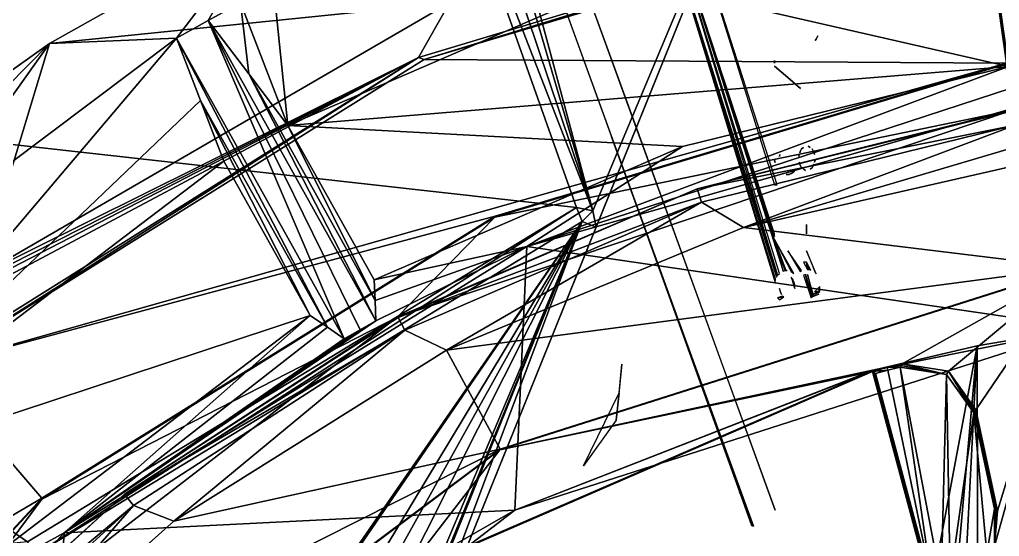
# Model space of a CAD drawing. Header units: millimetres. Extents: x -228 to 228, y -204 to 237.
# Drawn here: x -43.23 to -10.72, y 50.28 to 67.41 of the extents above; entities that cross this region are included whole.
import ezdxf

# ---------------------------------------------------------------- set-up
doc = ezdxf.new("R2010")
doc.units = ezdxf.units.MM
doc.header["$LTSCALE"] = 127.314815
for name, color, linetype in [('2518', 7, 'CONTINUOUS'), ('2591', 7, 'CONTINUOUS'), ('2592', 7, 'CONTINUOUS'), ('2880', 7, 'CONTINUOUS'), ('2996', 7, 'CONTINUOUS'), ('3069', 7, 'CONTINUOUS'), ('3123', 7, 'CONTINUOUS'), ('3197', 7, 'CONTINUOUS'), ('3201', 7, 'CONTINUOUS'), ('3202', 7, 'CONTINUOUS'), ('3203', 7, 'CONTINUOUS'), ('3205', 7, 'CONTINUOUS'), ('3206', 7, 'CONTINUOUS'), ('3207', 7, 'CONTINUOUS'), ('3209', 7, 'CONTINUOUS'), ('3210', 7, 'CONTINUOUS'), ('3211', 7, 'CONTINUOUS'), ('3213', 7, 'CONTINUOUS'), ('3214', 7, 'CONTINUOUS'), ('3215', 7, 'CONTINUOUS'), ('3217', 7, 'CONTINUOUS'), ('3218', 7, 'CONTINUOUS'), ('3219', 7, 'CONTINUOUS'), ('3221', 7, 'CONTINUOUS'), ('3251', 7, 'CONTINUOUS'), ('3261', 7, 'CONTINUOUS'), ('3315', 7, 'CONTINUOUS'), ('3316', 7, 'CONTINUOUS'), ('3519', 7, 'CONTINUOUS'), ('3522', 7, 'CONTINUOUS'), ('3524', 7, 'CONTINUOUS'), ('3529', 7, 'CONTINUOUS'), ('3533', 7, 'CONTINUOUS'), ('3601', 7, 'CONTINUOUS'), ('3602', 7, 'CONTINUOUS'), ('3603', 7, 'CONTINUOUS'), ('3858', 7, 'CONTINUOUS'), ('3869', 7, 'CONTINUOUS'), ('3874', 7, 'CONTINUOUS'), ('4336', 7, 'CONTINUOUS'), ('4337', 7, 'CONTINUOUS'), ('4338', 7, 'CONTINUOUS'), ('4341', 7, 'CONTINUOUS'), ('4342', 7, 'CONTINUOUS'), ('4343', 7, 'CONTINUOUS'), ('4344', 7, 'CONTINUOUS'), ('4414', 7, 'CONTINUOUS'), ('4417', 7, 'CONTINUOUS'), ('4418', 7, 'CONTINUOUS'), ('4419', 7, 'CONTINUOUS'), ('4456', 7, 'CONTINUOUS'), ('4457', 7, 'CONTINUOUS'), ('4462', 7, 'CONTINUOUS'), ('4463', 7, 'CONTINUOUS'), ('4470', 7, 'CONTINUOUS'), ('4476', 7, 'CONTINUOUS'), ('4477', 7, 'CONTINUOUS'), ('4532', 7, 'CONTINUOUS'), ('4533', 7, 'CONTINUOUS'), ('4576', 7, 'CONTINUOUS'), ('4577', 7, 'CONTINUOUS'), ('4605', 7, 'CONTINUOUS'), ('4620', 7, 'CONTINUOUS'), ('4629', 7, 'CONTINUOUS'), ('4630', 7, 'CONTINUOUS'), ('4633', 7, 'CONTINUOUS'), ('4634', 7, 'CONTINUOUS'), ('554', 7, 'CONTINUOUS')]:
    doc.layers.add(name, color=color, linetype=linetype)

msp = doc.modelspace()

# ---------------------------------------------------------------- linework, layer by layer
at = {"layer": '2518', "color": 6, "linetype": 'Continuous'}
for points in [[(-18.116, 58.875, 1081.733), (-18.084, 58.938, 1081.741), (-22.619, 73.259, 1083.326), (-18.116, 58.875, 1081.733)], [(-18.164, 58.703, 1081.709), (-18.148, 58.813, 1081.725), (-22.619, 73.259, 1083.326), (-18.164, 58.703, 1081.709)], [(-18.18, 60.219, 1081.932), (-18.18, 60.312, 1081.945), (-22.192, 72.526, 1083.282), (-18.18, 60.219, 1081.932)], [(-18.084, 58.938, 1081.741), (-18.02, 59, 1081.747), (-22.192, 72.526, 1083.282), (-18.084, 58.938, 1081.741)], [(-17.893, 59.078, 1081.753), (-18.18, 60.125, 1081.919), (-22.192, 72.526, 1083.282), (-17.893, 59.078, 1081.753)], [(-18.18, 61.938, 1082.168), (-18.1, 61.938, 1082.165), (-21.341, 72.039, 1083.239), (-18.18, 61.938, 1082.168)], [(-17.542, 59, 1081.725), (-18.18, 60.125, 1081.919), (-17.59, 59.031, 1081.732), (-17.542, 59, 1081.725)], [(-17.59, 59.031, 1081.732), (-18.18, 60.125, 1081.919), (-17.637, 59.062, 1081.739), (-17.59, 59.031, 1081.732)], [(-17.797, 59.094, 1081.751), (-18.18, 60.125, 1081.919), (-17.829, 59.094, 1081.752), (-17.797, 59.094, 1081.751)], [(-17.829, 59.094, 1081.752), (-18.18, 60.125, 1081.919), (-17.893, 59.078, 1081.753), (-17.829, 59.094, 1081.752)], [(-17.286, 59.094, 1081.728), (-17.746, 59.748, 1081.845), (-17.334, 59.062, 1081.725), (-17.286, 59.094, 1081.728)], [(-17.127, 59.748, 1081.819), (-16.84, 59.031, 1081.699), (-16.808, 58.984, 1081.69), (-17.127, 59.748, 1081.819)], [(-17.127, 59.375, 1081.763), (-17.223, 59.375, 1081.768), (-17.095, 59.125, 1081.724), (-17.127, 59.375, 1081.763)], [(-16.983, 59.109, 1081.717), (-17.127, 59.375, 1081.763), (-17.031, 59.125, 1081.722), (-16.983, 59.109, 1081.717)], [(-17.031, 59.125, 1081.722), (-17.127, 59.375, 1081.763), (-17.095, 59.125, 1081.724), (-17.031, 59.125, 1081.722)], [(-17.606, 58.844, 1081.704), (-17.637, 58.875, 1081.711), (-17.51, 58.5, 1081.648), (-17.606, 58.844, 1081.704)], [(-17.574, 58.813, 1081.698), (-17.606, 58.844, 1081.704), (-17.51, 58.562, 1081.657), (-17.574, 58.813, 1081.698)], [(-17.159, 58.969, 1081.703), (-17.223, 58.938, 1081.702), (-16.967, 58.188, 1081.574), (-17.159, 58.969, 1081.703)], [(-16.903, 58.25, 1081.581), (-17.159, 58.969, 1081.703), (-16.935, 58.219, 1081.577), (-16.903, 58.25, 1081.581)], [(-16.935, 58.219, 1081.577), (-17.159, 58.969, 1081.703), (-16.967, 58.188, 1081.574), (-16.935, 58.219, 1081.577)], [(-16.887, 58.281, 1081.585), (-17.095, 58.969, 1081.701), (-16.903, 58.25, 1081.581), (-16.887, 58.281, 1081.585)], [(-17.51, 58.625, 1081.667), (-17.542, 58.719, 1081.683), (-17.51, 58.562, 1081.657), (-17.51, 58.625, 1081.667)], [(-18.004, 58.422, 1081.659), (-17.957, 58.297, 1081.637), (-18.02, 58.5, 1081.671), (-18.004, 58.422, 1081.659)]]:
    msp.add_3dface(points, dxfattribs=at)
at = {"layer": '2591', "color": 6, "linetype": 'Continuous'}
for points in [[(-18.878, 50.622, 1083.49), (-27.958, 75.568, 1083.49), (-23.593, 63.529, 1082.576), (-18.878, 50.622, 1083.49)], [(-19.346, 51.76, 1080.603), (-18.878, 50.622, 1083.49), (-23.593, 63.529, 1082.576), (-19.346, 51.76, 1080.603)], [(-18.943, 50.641, 1080.363), (-18.878, 50.622, 1083.49), (-19.346, 51.76, 1080.603), (-18.943, 50.641, 1080.363)]]:
    msp.add_3dface(points, dxfattribs=at)
at = {"layer": '2592', "color": 6, "linetype": 'Continuous'}
msp.add_3dface([(-22.809, 63.959, 1082.592), (-27.156, 75.858, 1083.466), (-18.165, 51.153, 1083.49), (-22.809, 63.959, 1082.592)], dxfattribs=at)
at = {"layer": '2880', "color": 6, "linetype": 'Continuous'}
for points in [[(-23.437, 54.136, 1078.672), (-23.338, 55.041, 1078.586), (-23.248, 55.988, 1078.97), (-23.437, 54.136, 1078.672)], [(-24.522, 52.618, 1078.487), (-23.338, 55.041, 1078.586), (-23.437, 54.136, 1078.672), (-24.522, 52.618, 1078.487)]]:
    msp.add_3dface(points, dxfattribs=at)
at = {"layer": '2996', "color": 6, "linetype": 'Continuous'}
for points in [[(-16.856, 58.391, 1081.702), (-16.68, 58.437, 1081.702), (-16.68, 58.562, 1081.721), (-16.856, 58.391, 1081.702)], [(-17.925, 58.25, 1081.73), (-18.084, 58.188, 1081.728), (-17.877, 58.219, 1081.723), (-17.925, 58.25, 1081.73)], [(-18.084, 58.188, 1081.728), (-18.02, 58.125, 1081.715), (-17.877, 58.219, 1081.723), (-18.084, 58.188, 1081.728)], [(-16.903, 58.25, 1081.682), (-16.935, 58.219, 1081.679), (-16.712, 58.312, 1081.683), (-16.903, 58.25, 1081.682)], [(-16.68, 58.437, 1081.702), (-16.871, 58.312, 1081.691), (-16.696, 58.375, 1081.692), (-16.68, 58.437, 1081.702)]]:
    msp.add_3dface(points, dxfattribs=at)
at = {"layer": '3069', "color": 6, "linetype": 'Continuous'}
msp.add_3dface([(-17.765, 59.094, 1081.851), (-17.829, 59.094, 1081.752), (-17.797, 59.094, 1081.852), (-17.765, 59.094, 1081.851)], dxfattribs=at)
at = {"layer": '3123', "color": 6, "linetype": 'Continuous'}
for points in [[(-17.127, 60.468, 1081.924), (-17.127, 60.625, 1081.946), (-17.127, 60.468, 1082.025), (-17.127, 60.468, 1081.924)], [(-17.127, 60.312, 1082.002), (-17.127, 60.468, 1081.924), (-17.127, 60.468, 1082.025), (-17.127, 60.312, 1082.002)]]:
    msp.add_3dface(points, dxfattribs=at)
at = {"layer": '3197', "color": 6, "linetype": 'Continuous'}
msp.add_3dface([(-18.18, 62.75, 1082.374), (-18.164, 62.672, 1082.262), (-18.164, 62.672, 1082.363), (-18.18, 62.75, 1082.374)], dxfattribs=at)
at = {"layer": '3201', "color": 6, "linetype": 'Continuous'}
for points in [[(-17.797, 62.281, 1082.299), (-17.797, 62.281, 1082.198), (-17.749, 62.281, 1082.297), (-17.797, 62.281, 1082.299)], [(-17.797, 62.281, 1082.198), (-17.701, 62.281, 1082.296), (-17.749, 62.281, 1082.297), (-17.797, 62.281, 1082.198)]]:
    msp.add_3dface(points, dxfattribs=at)
at = {"layer": '3202', "color": 6, "linetype": 'Continuous'}
for points in [[(-17.701, 62.281, 1082.296), (-17.637, 62.313, 1082.196), (-17.637, 62.313, 1082.297), (-17.701, 62.281, 1082.296)], [(-17.574, 62.344, 1082.198), (-17.574, 62.344, 1082.299), (-17.637, 62.313, 1082.297), (-17.574, 62.344, 1082.198)]]:
    msp.add_3dface(points, dxfattribs=at)
at = {"layer": '3203', "color": 6, "linetype": 'Continuous'}
for points in [[(-17.574, 62.344, 1082.299), (-17.526, 62.391, 1082.203), (-17.526, 62.391, 1082.303), (-17.574, 62.344, 1082.299)], [(-17.574, 62.344, 1082.198), (-17.526, 62.391, 1082.203), (-17.574, 62.344, 1082.299), (-17.574, 62.344, 1082.198)]]:
    msp.add_3dface(points, dxfattribs=at)
at = {"layer": '3205', "color": 6, "linetype": 'Continuous'}
msp.add_3dface([(-16.84, 62.75, 1082.225), (-16.856, 62.687, 1082.217), (-16.84, 62.75, 1082.326), (-16.84, 62.75, 1082.225)], dxfattribs=at)
at = {"layer": '3206', "color": 6, "linetype": 'Continuous'}
for points in [[(-16.935, 62.5, 1082.196), (-16.935, 62.5, 1082.296), (-16.903, 62.562, 1082.304), (-16.935, 62.5, 1082.196)], [(-16.871, 62.625, 1082.311), (-16.903, 62.562, 1082.203), (-16.903, 62.562, 1082.304), (-16.871, 62.625, 1082.311)]]:
    msp.add_3dface(points, dxfattribs=at)
at = {"layer": '3207', "color": 6, "linetype": 'Continuous'}
msp.add_3dface([(-16.935, 62.5, 1082.296), (-16.999, 62.453, 1082.192), (-16.999, 62.453, 1082.293), (-16.935, 62.5, 1082.296)], dxfattribs=at)
at = {"layer": '3209', "color": 6, "linetype": 'Continuous'}
msp.add_3dface([(-17.159, 62.406, 1082.191), (-17.223, 62.453, 1082.2), (-17.159, 62.406, 1082.292), (-17.159, 62.406, 1082.191)], dxfattribs=at)
at = {"layer": '3210', "color": 6, "linetype": 'Continuous'}
for points in [[(-17.35, 62.625, 1082.227), (-17.35, 62.625, 1082.328), (-17.318, 62.563, 1082.318), (-17.35, 62.625, 1082.227)], [(-17.286, 62.5, 1082.309), (-17.318, 62.563, 1082.217), (-17.318, 62.563, 1082.318), (-17.286, 62.5, 1082.309)]]:
    msp.add_3dface(points, dxfattribs=at)
at = {"layer": '3211', "color": 6, "linetype": 'Continuous'}
msp.add_3dface([(-17.35, 62.625, 1082.328), (-17.366, 62.688, 1082.235), (-17.366, 62.688, 1082.336), (-17.35, 62.625, 1082.328)], dxfattribs=at)
at = {"layer": '3213', "color": 6, "linetype": 'Continuous'}
msp.add_3dface([(-17.382, 62.875, 1082.26), (-17.366, 62.937, 1082.268), (-17.382, 62.875, 1082.361), (-17.382, 62.875, 1082.26)], dxfattribs=at)
at = {"layer": '3214', "color": 6, "linetype": 'Continuous'}
for points in [[(-17.35, 63, 1082.376), (-17.318, 63.062, 1082.282), (-17.318, 63.062, 1082.383), (-17.35, 63, 1082.376)], [(-17.286, 63.125, 1082.289), (-17.286, 63.125, 1082.39), (-17.318, 63.062, 1082.383), (-17.286, 63.125, 1082.289)]]:
    msp.add_3dface(points, dxfattribs=at)
at = {"layer": '3215', "color": 6, "linetype": 'Continuous'}
msp.add_3dface([(-17.286, 63.125, 1082.39), (-17.223, 63.172, 1082.292), (-17.223, 63.172, 1082.393), (-17.286, 63.125, 1082.39)], dxfattribs=at)
at = {"layer": '3217', "color": 6, "linetype": 'Continuous'}
msp.add_3dface([(-17.063, 63.219, 1082.293), (-16.999, 63.172, 1082.285), (-17.063, 63.219, 1082.394), (-17.063, 63.219, 1082.293)], dxfattribs=at)
at = {"layer": '3218', "color": 6, "linetype": 'Continuous'}
for points in [[(-16.935, 63.125, 1082.377), (-16.903, 63.063, 1082.267), (-16.903, 63.063, 1082.368), (-16.935, 63.125, 1082.377)], [(-16.871, 63, 1082.258), (-16.871, 63, 1082.359), (-16.903, 63.063, 1082.368), (-16.871, 63, 1082.258)]]:
    msp.add_3dface(points, dxfattribs=at)
at = {"layer": '3219', "color": 6, "linetype": 'Continuous'}
msp.add_3dface([(-16.871, 63, 1082.359), (-16.856, 62.938, 1082.25), (-16.856, 62.938, 1082.351), (-16.871, 63, 1082.359)], dxfattribs=at)
at = {"layer": '3221', "color": 6, "linetype": 'Continuous'}
msp.add_3dface([(-18.02, 62.875, 1082.283), (-18.004, 62.937, 1082.29), (-18.02, 62.875, 1082.384), (-18.02, 62.875, 1082.283)], dxfattribs=at)
at = {"layer": '3251', "color": 6, "linetype": 'Continuous'}
for points in [[(-18.18, 65.875, 1082.741), (-17.747, 65.498, 1082.586), (-17.747, 65.498, 1082.687), (-18.18, 65.875, 1082.741)], [(-17.747, 65.498, 1082.586), (-17.318, 65.125, 1082.531), (-17.747, 65.498, 1082.687), (-17.747, 65.498, 1082.586)]]:
    msp.add_3dface(points, dxfattribs=at)
at = {"layer": '3261', "color": 6, "linetype": 'Continuous'}
msp.add_3dface([(-18.18, 66.062, 1082.661), (-18.18, 65.969, 1082.651), (-18.18, 66.062, 1082.761), (-18.18, 66.062, 1082.661)], dxfattribs=at)
at = {"layer": '3315', "color": 6, "linetype": 'Continuous'}
for points in [[(-16.84, 66.719, 1082.794), (-16.808, 66.766, 1082.697), (-16.808, 66.766, 1082.798), (-16.84, 66.719, 1082.794)], [(-16.776, 66.812, 1082.701), (-16.776, 66.812, 1082.802), (-16.808, 66.766, 1082.798), (-16.776, 66.812, 1082.701)], [(-16.808, 66.766, 1082.697), (-16.776, 66.812, 1082.701), (-16.808, 66.766, 1082.798), (-16.808, 66.766, 1082.697)]]:
    msp.add_3dface(points, dxfattribs=at)
at = {"layer": '3316', "color": 6, "linetype": 'Continuous'}
msp.add_3dface([(-16.776, 66.812, 1082.701), (-16.744, 66.875, 1082.707), (-16.776, 66.812, 1082.802), (-16.776, 66.812, 1082.701)], dxfattribs=at)
at = {"layer": '3519', "color": 5, "linetype": 'Continuous'}
for points in [[(-24.568, 60.718, 1032.99), (-42.05, 35.469, 1032.99), (-42.638, 49.722, 1032.99), (-24.568, 60.718, 1032.99)], [(-41.938, 35.387, 1032.99), (-42.05, 35.469, 1032.99), (-24.568, 60.718, 1032.99), (-41.938, 35.387, 1032.99)], [(-40.151, 34.888, 1032.99), (-41.938, 35.387, 1032.99), (-24.568, 60.718, 1032.99), (-40.151, 34.888, 1032.99)], [(-38.486, 35.708, 1032.99), (-40.151, 34.888, 1032.99), (-24.568, 60.718, 1032.99), (-38.486, 35.708, 1032.99)], [(-35.805, 38.396, 1032.99), (-38.486, 35.708, 1032.99), (-24.568, 60.718, 1032.99), (-35.805, 38.396, 1032.99)], [(-32.937, 40.883, 1032.99), (-35.805, 38.396, 1032.99), (-24.568, 60.718, 1032.99), (-32.937, 40.883, 1032.99)], [(-32.48, 41.359, 1032.99), (-32.937, 40.883, 1032.99), (-24.568, 60.718, 1032.99), (-32.48, 41.359, 1032.99)], [(-32.157, 41.934, 1032.99), (-32.48, 41.359, 1032.99), (-24.568, 60.718, 1032.99), (-32.157, 41.934, 1032.99)]]:
    msp.add_3dface(points, dxfattribs=at)
at = {"layer": '3522', "color": 5, "linetype": 'Continuous'}
for points in [[(-24.214, 61.072, 1035.99), (-28.6, 77.389, 1035.99), (-15.39, 82.099, 1035.99), (-24.214, 61.072, 1035.99)], [(-15.39, 82.099, 1035.99), (-24.104, 60.531, 1035.99), (-24.214, 61.072, 1035.99), (-15.39, 82.099, 1035.99)], [(-65.761, 65.761, 1035.99), (-46.5, 80.54, 1035.99), (-30.7, 76.176, 1035.99), (-65.761, 65.761, 1035.99)], [(-28.788, 76.689, 1035.99), (-28.6, 77.389, 1035.99), (-24.214, 61.072, 1035.99), (-28.788, 76.689, 1035.99)], [(-29.3, 76.176, 1035.99), (-28.788, 76.689, 1035.99), (-24.214, 61.072, 1035.99), (-29.3, 76.176, 1035.99)], [(-65.761, 65.761, 1035.99), (-30.7, 76.176, 1035.99), (-30, 75.989, 1035.99), (-65.761, 65.761, 1035.99)], [(-30, 75.989, 1035.99), (-29.3, 76.176, 1035.99), (-24.214, 61.072, 1035.99), (-30, 75.989, 1035.99)], [(-65.761, 65.761, 1035.99), (-30, 75.989, 1035.99), (-24.755, 61.181, 1035.99), (-65.761, 65.761, 1035.99)], [(-30, 75.989, 1035.99), (-24.214, 61.072, 1035.99), (-24.755, 61.181, 1035.99), (-30, 75.989, 1035.99)], [(-80.54, 46.5, 1035.99), (-65.761, 65.761, 1035.99), (-42.964, 50.101, 1035.99), (-80.54, 46.5, 1035.99)], [(-65.761, 65.761, 1035.99), (-24.755, 61.181, 1035.99), (-42.964, 50.101, 1035.99), (-65.761, 65.761, 1035.99)]]:
    msp.add_3dface(points, dxfattribs=at)
at = {"layer": '3524', "color": 5, "linetype": 'Continuous'}
for points in [[(-42.964, 50.101, 1035.99), (-24.755, 61.181, 1035.99), (-42.963, 50.101, 1033.49), (-42.964, 50.101, 1035.99)], [(-24.755, 61.181, 1035.99), (-24.755, 61.181, 1033.49), (-42.963, 50.101, 1033.49), (-24.755, 61.181, 1035.99)]]:
    msp.add_3dface(points, dxfattribs=at)
at = {"layer": '3529', "color": 5, "linetype": 'Continuous'}
for points in [[(-15.39, 82.099, 1037.99), (-31.693, 41.747, 1037.99), (-15.39, 82.099, 1035.99), (-15.39, 82.099, 1037.99)], [(-15.39, 82.099, 1035.99), (-31.693, 41.747, 1037.99), (-24.104, 60.531, 1035.99), (-15.39, 82.099, 1035.99)], [(-31.693, 41.747, 1037.99), (-31.693, 41.747, 1033.49), (-24.104, 60.531, 1033.49), (-31.693, 41.747, 1037.99)], [(-24.104, 60.531, 1035.99), (-31.693, 41.747, 1037.99), (-24.104, 60.531, 1033.49), (-24.104, 60.531, 1035.99)]]:
    msp.add_3dface(points, dxfattribs=at)
at = {"layer": '3533', "color": 5, "linetype": 'Continuous'}
for points in [[(-24.755, 61.181, 1035.99), (-24.214, 61.072, 1035.99), (-24.755, 61.181, 1033.49), (-24.755, 61.181, 1035.99)], [(-24.755, 61.181, 1033.49), (-24.214, 61.072, 1035.99), (-24.214, 61.072, 1033.49), (-24.755, 61.181, 1033.49)], [(-24.104, 60.531, 1035.99), (-24.104, 60.531, 1033.49), (-24.214, 61.072, 1033.49), (-24.104, 60.531, 1035.99)], [(-24.214, 61.072, 1035.99), (-24.104, 60.531, 1035.99), (-24.214, 61.072, 1033.49), (-24.214, 61.072, 1035.99)]]:
    msp.add_3dface(points, dxfattribs=at)
at = {"layer": '3601', "color": 5, "linetype": 'Continuous'}
for points in [[(-24.755, 61.181, 1033.49), (-42.638, 49.722, 1032.99), (-42.963, 50.101, 1033.49), (-24.755, 61.181, 1033.49)], [(-24.755, 61.181, 1033.49), (-24.568, 60.718, 1032.99), (-42.638, 49.722, 1032.99), (-24.755, 61.181, 1033.49)]]:
    msp.add_3dface(points, dxfattribs=at)
at = {"layer": '3602', "color": 5, "linetype": 'Continuous'}
for points in [[(-24.755, 61.181, 1033.49), (-24.214, 61.072, 1033.49), (-24.568, 60.718, 1032.99), (-24.755, 61.181, 1033.49)], [(-24.214, 61.072, 1033.49), (-24.104, 60.531, 1033.49), (-24.568, 60.718, 1032.99), (-24.214, 61.072, 1033.49)]]:
    msp.add_3dface(points, dxfattribs=at)
at = {"layer": '3603', "color": 5, "linetype": 'Continuous'}
for points in [[(-31.693, 41.747, 1033.49), (-32.157, 41.934, 1032.99), (-24.568, 60.718, 1032.99), (-31.693, 41.747, 1033.49)], [(-24.104, 60.531, 1033.49), (-31.693, 41.747, 1033.49), (-24.568, 60.718, 1032.99), (-24.104, 60.531, 1033.49)]]:
    msp.add_3dface(points, dxfattribs=at)
at = {"layer": '3858', "color": 31, "linetype": 'Continuous', "true_color": 0xffba87}
msp.add_3dface([(-50.487, 71.833, 1039.618), (-39.769, 72.603, 1080.49), (-53.698, 63.002, 1080.49), (-50.487, 71.833, 1039.618)], dxfattribs=at)
at = {"layer": '3869', "color": 31, "linetype": 'Continuous', "true_color": 0xffba87}
msp.add_3dface([(-60.312, 56.729, 1081.49), (-42.854, 70.847, 1081.49), (-43.648, 72.079, 1081.49), (-60.312, 56.729, 1081.49)], dxfattribs=at)
at = {"layer": '3874', "color": 31, "linetype": 'Continuous', "true_color": 0xffba87}
for points in [[(-39.769, 72.603, 1080.49), (-42.854, 70.847, 1081.49), (-53.698, 63.002, 1080.49), (-39.769, 72.603, 1080.49)], [(-42.854, 70.847, 1081.49), (-60.312, 56.729, 1081.49), (-53.698, 63.002, 1080.49), (-42.854, 70.847, 1081.49)]]:
    msp.add_3dface(points, dxfattribs=at)
at = {"layer": '4336', "color": 6, "linetype": 'Continuous'}
for points in [[(-28.964, 67.972, 1079.645), (-35.102, 70.636, 1038.99), (-42.231, 66.619, 1038.99), (-28.964, 67.972, 1079.645)], [(-44.581, 58.92, 1079.645), (-28.964, 67.972, 1079.645), (-42.231, 66.619, 1038.99), (-44.581, 58.92, 1079.645)], [(-48.908, 61.884, 1038.99), (-46.691, 60.365, 1059.856), (-42.231, 66.619, 1038.99), (-48.908, 61.884, 1038.99)], [(-44.581, 58.92, 1079.645), (-42.231, 66.619, 1038.99), (-46.691, 60.365, 1059.856), (-44.581, 58.92, 1079.645)]]:
    msp.add_3dface(points, dxfattribs=at)
at = {"layer": '4337', "color": 6, "linetype": 'Continuous'}
for points in [[(-42.231, 66.619, 1038.99), (-35.102, 70.636, 1038.99), (-38.023, 66.8, 1038.99), (-42.231, 66.619, 1038.99)], [(-38.023, 66.8, 1038.99), (-35.102, 70.636, 1038.99), (-36.972, 67.387, 1038.99), (-38.023, 66.8, 1038.99)], [(-36.972, 67.387, 1038.99), (-35.102, 70.636, 1038.99), (-35.894, 67.968, 1038.99), (-36.972, 67.387, 1038.99)], [(-32.455, 56.837, 1038.99), (-38.023, 66.8, 1038.99), (-36.972, 67.387, 1038.99), (-32.455, 56.837, 1038.99)], [(-31.931, 57.133, 1038.99), (-32.455, 56.837, 1038.99), (-36.972, 67.387, 1038.99), (-31.931, 57.133, 1038.99)], [(-31.404, 57.424, 1038.99), (-31.931, 57.133, 1038.99), (-36.972, 67.387, 1038.99), (-31.404, 57.424, 1038.99)], [(-53.587, 55.104, 1038.99), (-42.231, 66.619, 1038.99), (-38.023, 66.8, 1038.99), (-53.587, 55.104, 1038.99)], [(-48.908, 61.884, 1038.99), (-42.231, 66.619, 1038.99), (-53.587, 55.104, 1038.99), (-48.908, 61.884, 1038.99)], [(-7.968, 57.198, 1038.99), (-11.424, 42.441, 1038.99), (-11.462, 56.601, 1038.99), (-7.968, 57.198, 1038.99)], [(-10.662, 42.381, 1038.99), (-11.424, 42.441, 1038.99), (-7.968, 57.198, 1038.99), (-10.662, 42.381, 1038.99)], [(-12.972, 48.548, 1038.99), (-14.913, 55.791, 1038.99), (-11.462, 56.601, 1038.99), (-12.972, 48.548, 1038.99)], [(-12.77, 42.004, 1038.99), (-12.972, 48.548, 1038.99), (-11.462, 56.601, 1038.99), (-12.77, 42.004, 1038.99)], [(-12.188, 42.501, 1038.99), (-12.77, 42.004, 1038.99), (-11.462, 56.601, 1038.99), (-12.188, 42.501, 1038.99)], [(-11.424, 42.441, 1038.99), (-12.188, 42.501, 1038.99), (-11.462, 56.601, 1038.99), (-11.424, 42.441, 1038.99)]]:
    msp.add_3dface(points, dxfattribs=at)
at = {"layer": '4338', "color": 6, "linetype": 'Continuous'}
for points in [[(-27.297, 53.15, 1040.99), (-13.95, 56.002, 1040.99), (-8.316, 59.169, 1040.99), (-27.297, 53.15, 1040.99)], [(-13.95, 56.002, 1040.99), (-12.41, 55.759, 1040.99), (-8.316, 59.169, 1040.99), (-13.95, 56.002, 1040.99)], [(-12.41, 55.759, 1040.99), (-11.512, 54.484, 1040.99), (-8.316, 59.169, 1040.99), (-12.41, 55.759, 1040.99)], [(-11.512, 54.484, 1040.99), (-10.787, 51.133, 1040.99), (-8.316, 59.169, 1040.99), (-11.512, 54.484, 1040.99)], [(-10.787, 51.133, 1040.99), (-10.888, 49.961, 1040.99), (-8.316, 59.169, 1040.99), (-10.787, 51.133, 1040.99)], [(-8.316, 59.169, 1040.99), (-10.888, 49.961, 1040.99), (-6.938, 49.368, 1040.99), (-8.316, 59.169, 1040.99)], [(-14.444, 55.877, 1040.99), (-13.95, 56.002, 1040.99), (-27.297, 53.15, 1040.99), (-14.444, 55.877, 1040.99)], [(-30.499, 48.996, 1040.99), (-14.937, 55.747, 1040.99), (-27.297, 53.15, 1040.99), (-30.499, 48.996, 1040.99)], [(-14.937, 55.747, 1040.99), (-14.444, 55.877, 1040.99), (-27.297, 53.15, 1040.99), (-14.937, 55.747, 1040.99)], [(-43.249, 41.226, 1040.99), (-30.499, 48.996, 1040.99), (-27.297, 53.15, 1040.99), (-43.249, 41.226, 1040.99)]]:
    msp.add_3dface(points, dxfattribs=at)
at = {"layer": '4341', "color": 6, "linetype": 'Continuous'}
for points in [[(-11.441, 71.735, 1079.546), (-28.964, 67.972, 1079.645), (-29.99, 66.161, 1079.546), (-11.441, 71.735, 1079.546)], [(-28.964, 67.972, 1079.645), (-44.581, 58.92, 1079.645), (-29.99, 66.161, 1079.546), (-28.964, 67.972, 1079.645)], [(-45.74, 58.025, 1079.645), (-46.628, 57.314, 1079.645), (-29.99, 66.161, 1079.546), (-45.74, 58.025, 1079.645)], [(-29.99, 66.161, 1079.546), (-46.628, 57.314, 1079.645), (-46.407, 55.885, 1079.546), (-29.99, 66.161, 1079.546)], [(-45.74, 58.025, 1079.645), (-29.99, 66.161, 1079.546), (-45.163, 58.475, 1079.645), (-45.74, 58.025, 1079.645)], [(-29.99, 66.161, 1079.546), (-44.581, 58.92, 1079.645), (-45.163, 58.475, 1079.645), (-29.99, 66.161, 1079.546)]]:
    msp.add_3dface(points, dxfattribs=at)
at = {"layer": '4342', "color": 6, "linetype": 'Continuous'}
for points in [[(-10.199, 63.915, 1075.49), (-20.604, 61.357, 1075.49), (-19.213, 60.521, 1040.39), (-10.199, 63.915, 1075.49)], [(-9.503, 63.398, 1057.794), (-10.199, 63.915, 1075.49), (-19.213, 60.521, 1040.39), (-9.503, 63.398, 1057.794)], [(-8.816, 62.883, 1040.39), (-9.503, 63.398, 1057.794), (-19.213, 60.521, 1040.39), (-8.816, 62.883, 1040.39)], [(-20.604, 61.357, 1075.49), (-30.444, 57.117, 1075.49), (-29.069, 56.453, 1040.39), (-20.604, 61.357, 1075.49)], [(-19.213, 60.521, 1040.39), (-20.604, 61.357, 1075.49), (-29.069, 56.453, 1040.39), (-19.213, 60.521, 1040.39)], [(-30.444, 57.117, 1075.49), (-39.449, 51.312, 1075.49), (-38.106, 50.793, 1040.39), (-30.444, 57.117, 1075.49)], [(-29.069, 56.453, 1040.39), (-30.444, 57.117, 1075.49), (-38.106, 50.793, 1040.39), (-29.069, 56.453, 1040.39)], [(-39.449, 51.312, 1075.49), (-47.374, 44.101, 1075.49), (-46.067, 43.702, 1040.39), (-39.449, 51.312, 1075.49)], [(-38.106, 50.793, 1040.39), (-39.449, 51.312, 1075.49), (-46.067, 43.702, 1040.39), (-38.106, 50.793, 1040.39)]]:
    msp.add_3dface(points, dxfattribs=at)
at = {"layer": '4343', "color": 6, "linetype": 'Continuous'}
for points in [[(-34.323, 63.907, 1074.19), (-34.807, 68.531, 1038.99), (-23.11, 68.76, 1074.19), (-34.323, 63.907, 1074.19)], [(-35.894, 67.968, 1038.99), (-34.807, 68.531, 1038.99), (-34.323, 63.907, 1074.19), (-35.894, 67.968, 1038.99)], [(-36.972, 67.387, 1038.99), (-35.894, 67.968, 1038.99), (-35.626, 65.619, 1056.876), (-36.972, 67.387, 1038.99)], [(-35.894, 67.968, 1038.99), (-34.323, 63.907, 1074.19), (-35.626, 65.619, 1056.876), (-35.894, 67.968, 1038.99)], [(-53.587, 55.104, 1038.99), (-38.023, 66.8, 1038.99), (-50.573, 52.005, 1074.19), (-53.587, 55.104, 1038.99)], [(-38.023, 66.8, 1038.99), (-37.222, 64.728, 1056.876), (-50.573, 52.005, 1074.19), (-38.023, 66.8, 1038.99)], [(-36.446, 62.72, 1074.19), (-50.573, 52.005, 1074.19), (-37.222, 64.728, 1056.876), (-36.446, 62.72, 1074.19)]]:
    msp.add_3dface(points, dxfattribs=at)
at = {"layer": '4344', "color": 6, "linetype": 'Continuous'}
for points in [[(-9.726, 65.338, 1056.397), (-26.396, 59.888, 1038.89), (-10.427, 65.859, 1074.19), (-9.726, 65.338, 1056.397)], [(-10.427, 65.859, 1074.19), (-26.396, 59.888, 1038.89), (-21.241, 63.206, 1074.19), (-10.427, 65.859, 1074.19)], [(-9.036, 64.82, 1038.89), (-26.396, 59.888, 1038.89), (-9.726, 65.338, 1056.397), (-9.036, 64.82, 1038.89)], [(-21.241, 63.206, 1074.19), (-26.396, 59.888, 1038.89), (-31.463, 58.79, 1074.19), (-21.241, 63.206, 1074.19)], [(-41.748, 50.403, 1038.89), (-31.404, 57.424, 1038.99), (-26.396, 59.888, 1038.89), (-41.748, 50.403, 1038.89)], [(-31.463, 58.79, 1074.19), (-26.396, 59.888, 1038.89), (-31.434, 58.103, 1056.463), (-31.463, 58.79, 1074.19)], [(-26.396, 59.888, 1038.89), (-31.404, 57.424, 1038.99), (-31.434, 58.103, 1056.463), (-26.396, 59.888, 1038.89)], [(-46.487, 47.803, 1074.19), (-33.586, 57.603, 1074.19), (-41.748, 50.403, 1038.89), (-46.487, 47.803, 1074.19)], [(-33.586, 57.603, 1074.19), (-33.017, 57.218, 1056.463), (-41.748, 50.403, 1038.89), (-33.586, 57.603, 1074.19)], [(-31.931, 57.133, 1038.99), (-31.404, 57.424, 1038.99), (-41.748, 50.403, 1038.89), (-31.931, 57.133, 1038.99)], [(-33.017, 57.218, 1056.463), (-32.455, 56.837, 1038.99), (-41.748, 50.403, 1038.89), (-33.017, 57.218, 1056.463)], [(-32.455, 56.837, 1038.99), (-31.931, 57.133, 1038.99), (-41.748, 50.403, 1038.89), (-32.455, 56.837, 1038.99)], [(-53.927, 37.084, 1038.89), (-46.487, 47.803, 1074.19), (-41.748, 50.403, 1038.89), (-53.927, 37.084, 1038.89)]]:
    msp.add_3dface(points, dxfattribs=at)
at = {"layer": '4414', "color": 6, "linetype": 'Continuous'}
for points in [[(-11.282, 71.617, 1075.49), (-29.802, 66.091, 1075.49), (-10.488, 65.971, 1075.49), (-11.282, 71.617, 1075.49)], [(-29.802, 66.091, 1075.49), (-46.205, 55.869, 1075.49), (-10.488, 65.971, 1075.49), (-29.802, 66.091, 1075.49)], [(-10.488, 65.971, 1075.49), (-46.205, 55.869, 1075.49), (-27.451, 60.899, 1075.49), (-10.488, 65.971, 1075.49)], [(-10.199, 63.915, 1075.49), (-10.266, 64.387, 1075.49), (-20.753, 61.809, 1075.49), (-10.199, 63.915, 1075.49)], [(-20.604, 61.357, 1075.49), (-10.199, 63.915, 1075.49), (-20.753, 61.809, 1075.49), (-20.604, 61.357, 1075.49)], [(-30.671, 57.536, 1075.49), (-20.604, 61.357, 1075.49), (-20.753, 61.809, 1075.49), (-30.671, 57.536, 1075.49)], [(-30.444, 57.117, 1075.49), (-20.604, 61.357, 1075.49), (-30.671, 57.536, 1075.49), (-30.444, 57.117, 1075.49)], [(-27.451, 60.899, 1075.49), (-46.205, 55.869, 1075.49), (-42.483, 51.551, 1075.49), (-27.451, 60.899, 1075.49)], [(-39.747, 51.684, 1075.49), (-30.444, 57.117, 1075.49), (-30.671, 57.536, 1075.49), (-39.747, 51.684, 1075.49)], [(-39.449, 51.312, 1075.49), (-30.444, 57.117, 1075.49), (-39.747, 51.684, 1075.49), (-39.449, 51.312, 1075.49)], [(-46.205, 55.869, 1075.49), (-59.324, 41.675, 1075.49), (-42.483, 51.551, 1075.49), (-46.205, 55.869, 1075.49)], [(-47.733, 44.414, 1075.49), (-39.449, 51.312, 1075.49), (-39.747, 51.684, 1075.49), (-47.733, 44.414, 1075.49)], [(-42.483, 51.551, 1075.49), (-59.324, 41.675, 1075.49), (-54.534, 38.578, 1075.49), (-42.483, 51.551, 1075.49)], [(-47.374, 44.101, 1075.49), (-39.449, 51.312, 1075.49), (-47.733, 44.414, 1075.49), (-47.374, 44.101, 1075.49)]]:
    msp.add_3dface(points, dxfattribs=at)
at = {"layer": '4417', "color": 6, "linetype": 'Continuous'}
for points in [[(-10.295, 64.409, 1076.24), (-10.511, 65.941, 1076.24), (-27.464, 60.864, 1076.24), (-10.295, 64.409, 1076.24)], [(-30.706, 57.546, 1076.24), (-10.295, 64.409, 1076.24), (-27.464, 60.864, 1076.24), (-30.706, 57.546, 1076.24)], [(-42.486, 51.514, 1076.24), (-30.706, 57.546, 1076.24), (-27.464, 60.864, 1076.24), (-42.486, 51.514, 1076.24)], [(-47.771, 44.412, 1076.24), (-30.706, 57.546, 1076.24), (-42.486, 51.514, 1076.24), (-47.771, 44.412, 1076.24)], [(-54.527, 38.542, 1076.24), (-47.771, 44.412, 1076.24), (-42.486, 51.514, 1076.24), (-54.527, 38.542, 1076.24)]]:
    msp.add_3dface(points, dxfattribs=at)
at = {"layer": '4418', "color": 6, "linetype": 'Continuous'}
for points in [[(-26.396, 59.888, 1038.89), (-9.036, 64.82, 1038.89), (-7.965, 57.202, 1038.89), (-26.396, 59.888, 1038.89)], [(-41.748, 50.403, 1038.89), (-26.396, 59.888, 1038.89), (-26.799, 51.159, 1038.89), (-41.748, 50.403, 1038.89)], [(-26.799, 51.159, 1038.89), (-26.396, 59.888, 1038.89), (-7.965, 57.202, 1038.89), (-26.799, 51.159, 1038.89)], [(-42.49, 39.116, 1038.89), (-41.748, 50.403, 1038.89), (-26.799, 51.159, 1038.89), (-42.49, 39.116, 1038.89)], [(-53.927, 37.084, 1038.89), (-41.748, 50.403, 1038.89), (-42.49, 39.116, 1038.89), (-53.927, 37.084, 1038.89)]]:
    msp.add_3dface(points, dxfattribs=at)
at = {"layer": '4419', "color": 6, "linetype": 'Continuous'}
for points in [[(-14.913, 55.791, 1038.99), (-26.799, 51.159, 1038.89), (-7.965, 57.202, 1038.89), (-14.913, 55.791, 1038.99)], [(-11.462, 56.601, 1038.99), (-14.913, 55.791, 1038.99), (-7.965, 57.202, 1038.89), (-11.462, 56.601, 1038.99)], [(-7.968, 57.198, 1038.99), (-11.462, 56.601, 1038.99), (-7.965, 57.202, 1038.89), (-7.968, 57.198, 1038.99)], [(-26.799, 51.159, 1038.89), (-14.914, 55.787, 1039.09), (-30.505, 49.029, 1039.19), (-26.799, 51.159, 1038.89)], [(-14.913, 55.791, 1038.99), (-14.914, 55.787, 1039.09), (-26.799, 51.159, 1038.89), (-14.913, 55.791, 1038.99)], [(-42.49, 39.116, 1038.89), (-26.799, 51.159, 1038.89), (-30.505, 49.029, 1039.19), (-42.49, 39.116, 1038.89)]]:
    msp.add_3dface(points, dxfattribs=at)
at = {"layer": '4456', "color": 6, "linetype": 'Continuous'}
for points in [[(-8.816, 62.883, 1040.39), (-19.213, 60.521, 1040.39), (-8.298, 59.192, 1040.39), (-8.816, 62.883, 1040.39)], [(-19.213, 60.521, 1040.39), (-29.069, 56.453, 1040.39), (-8.298, 59.192, 1040.39), (-19.213, 60.521, 1040.39)], [(-8.298, 59.192, 1040.39), (-29.069, 56.453, 1040.39), (-27.29, 53.177, 1040.39), (-8.298, 59.192, 1040.39)], [(-29.069, 56.453, 1040.39), (-38.106, 50.793, 1040.39), (-27.29, 53.177, 1040.39), (-29.069, 56.453, 1040.39)], [(-38.106, 50.793, 1040.39), (-46.067, 43.702, 1040.39), (-27.29, 53.177, 1040.39), (-38.106, 50.793, 1040.39)], [(-27.29, 53.177, 1040.39), (-46.067, 43.702, 1040.39), (-43.251, 41.255, 1040.39), (-27.29, 53.177, 1040.39)]]:
    msp.add_3dface(points, dxfattribs=at)
at = {"layer": '4457', "color": 6, "linetype": 'Continuous'}
for points in [[(-27.297, 53.15, 1040.99), (-8.316, 59.169, 1040.99), (-27.29, 53.177, 1040.39), (-27.297, 53.15, 1040.99)], [(-8.316, 59.169, 1040.99), (-8.298, 59.192, 1040.39), (-27.29, 53.177, 1040.39), (-8.316, 59.169, 1040.99)], [(-27.297, 53.15, 1040.99), (-27.29, 53.177, 1040.39), (-43.251, 41.255, 1040.39), (-27.297, 53.15, 1040.99)], [(-43.249, 41.226, 1040.99), (-27.297, 53.15, 1040.99), (-43.251, 41.255, 1040.39), (-43.249, 41.226, 1040.99)]]:
    msp.add_3dface(points, dxfattribs=at)
at = {"layer": '4462', "color": 6, "linetype": 'Continuous'}
for points in [[(-10.511, 65.941, 1076.24), (-27.451, 60.899, 1075.49), (-27.464, 60.864, 1076.24), (-10.511, 65.941, 1076.24)], [(-10.488, 65.971, 1075.49), (-27.451, 60.899, 1075.49), (-10.511, 65.941, 1076.24), (-10.488, 65.971, 1075.49)], [(-42.483, 51.551, 1075.49), (-42.486, 51.514, 1076.24), (-27.464, 60.864, 1076.24), (-42.483, 51.551, 1075.49)], [(-27.451, 60.899, 1075.49), (-42.483, 51.551, 1075.49), (-27.464, 60.864, 1076.24), (-27.451, 60.899, 1075.49)], [(-42.483, 51.551, 1075.49), (-54.534, 38.578, 1075.49), (-42.486, 51.514, 1076.24), (-42.483, 51.551, 1075.49)], [(-54.534, 38.578, 1075.49), (-54.527, 38.542, 1076.24), (-42.486, 51.514, 1076.24), (-54.534, 38.578, 1075.49)]]:
    msp.add_3dface(points, dxfattribs=at)
at = {"layer": '4463', "color": 6, "linetype": 'Continuous'}
for points in [[(-20.753, 61.809, 1075.49), (-10.295, 64.409, 1076.24), (-30.706, 57.546, 1076.24), (-20.753, 61.809, 1075.49)], [(-20.753, 61.809, 1075.49), (-10.266, 64.387, 1075.49), (-10.295, 64.409, 1076.24), (-20.753, 61.809, 1075.49)], [(-30.671, 57.536, 1075.49), (-20.753, 61.809, 1075.49), (-30.706, 57.546, 1076.24), (-30.671, 57.536, 1075.49)], [(-39.747, 51.684, 1075.49), (-30.706, 57.546, 1076.24), (-47.771, 44.412, 1076.24), (-39.747, 51.684, 1075.49)], [(-39.747, 51.684, 1075.49), (-30.671, 57.536, 1075.49), (-30.706, 57.546, 1076.24), (-39.747, 51.684, 1075.49)], [(-47.733, 44.414, 1075.49), (-39.747, 51.684, 1075.49), (-47.771, 44.412, 1076.24), (-47.733, 44.414, 1075.49)]]:
    msp.add_3dface(points, dxfattribs=at)
at = {"layer": '4470', "color": 6, "linetype": 'Continuous'}
for points in [[(-14.914, 55.787, 1039.09), (-14.937, 55.747, 1040.99), (-30.505, 49.029, 1039.19), (-14.914, 55.787, 1039.09)], [(-14.937, 55.747, 1040.99), (-30.499, 48.996, 1040.99), (-30.505, 49.029, 1039.19), (-14.937, 55.747, 1040.99)]]:
    msp.add_3dface(points, dxfattribs=at)
at = {"layer": '4476', "color": 6, "linetype": 'Continuous'}
for points in [[(-14.83, 55.685, 1045.99), (-12.953, 48.68, 1045.99), (-14.425, 55.791, 1045.99), (-14.83, 55.685, 1045.99)], [(-14.425, 55.791, 1045.99), (-12.953, 48.68, 1045.99), (-14.019, 55.895, 1045.99), (-14.425, 55.791, 1045.99)], [(-12.953, 48.68, 1045.99), (-12.654, 48.759, 1045.99), (-14.019, 55.895, 1045.99), (-12.953, 48.68, 1045.99)], [(-14.019, 55.895, 1045.99), (-12.654, 48.759, 1045.99), (-12.477, 55.654, 1045.99), (-14.019, 55.895, 1045.99)], [(-12.654, 48.759, 1045.99), (-12.355, 48.835, 1045.99), (-12.477, 55.654, 1045.99), (-12.654, 48.759, 1045.99)], [(-12.477, 55.654, 1045.99), (-12.355, 48.835, 1045.99), (-11.578, 54.378, 1045.99), (-12.477, 55.654, 1045.99)], [(-12.355, 48.835, 1045.99), (-11.143, 49.724, 1045.99), (-11.578, 54.378, 1045.99), (-12.355, 48.835, 1045.99)], [(-11.143, 49.724, 1045.99), (-10.891, 51.197, 1045.99), (-11.578, 54.378, 1045.99), (-11.143, 49.724, 1045.99)]]:
    msp.add_3dface(points, dxfattribs=at)
at = {"layer": '4477', "color": 6, "linetype": 'Continuous'}
for points in [[(-11.242, 71.664, 1074.19), (-11.543, 73.514, 1075.332), (-10.427, 65.859, 1074.19), (-11.242, 71.664, 1074.19)], [(-10.427, 65.859, 1074.19), (-11.543, 73.514, 1075.332), (-11.282, 71.617, 1075.49), (-10.427, 65.859, 1074.19)], [(-10.427, 65.859, 1074.19), (-11.282, 71.617, 1075.49), (-10.488, 65.971, 1075.49), (-10.427, 65.859, 1074.19)]]:
    msp.add_3dface(points, dxfattribs=at)
at = {"layer": '4532', "color": 6, "linetype": 'Continuous'}
for points in [[(-38.023, 66.8, 1038.99), (-32.455, 56.837, 1038.99), (-33.017, 57.218, 1056.463), (-38.023, 66.8, 1038.99)], [(-37.222, 64.728, 1056.876), (-38.023, 66.8, 1038.99), (-33.017, 57.218, 1056.463), (-37.222, 64.728, 1056.876)], [(-36.446, 62.72, 1074.19), (-37.222, 64.728, 1056.876), (-33.586, 57.603, 1074.19), (-36.446, 62.72, 1074.19)], [(-37.222, 64.728, 1056.876), (-33.017, 57.218, 1056.463), (-33.586, 57.603, 1074.19), (-37.222, 64.728, 1056.876)]]:
    msp.add_3dface(points, dxfattribs=at)
at = {"layer": '4533', "color": 6, "linetype": 'Continuous'}
for points in [[(-31.404, 57.424, 1038.99), (-36.972, 67.387, 1038.99), (-35.626, 65.619, 1056.876), (-31.404, 57.424, 1038.99)], [(-31.404, 57.424, 1038.99), (-35.626, 65.619, 1056.876), (-31.434, 58.103, 1056.463), (-31.404, 57.424, 1038.99)], [(-35.626, 65.619, 1056.876), (-34.323, 63.907, 1074.19), (-31.434, 58.103, 1056.463), (-35.626, 65.619, 1056.876)], [(-34.323, 63.907, 1074.19), (-31.463, 58.79, 1074.19), (-31.434, 58.103, 1056.463), (-34.323, 63.907, 1074.19)]]:
    msp.add_3dface(points, dxfattribs=at)
at = {"layer": '4576', "color": 6, "linetype": 'Continuous'}
for points in [[(-11.441, 71.735, 1079.546), (-29.99, 66.161, 1079.546), (-29.802, 66.091, 1075.49), (-11.441, 71.735, 1079.546)], [(-11.441, 71.735, 1079.546), (-29.802, 66.091, 1075.49), (-11.282, 71.617, 1075.49), (-11.441, 71.735, 1079.546)], [(-29.99, 66.161, 1079.546), (-46.407, 55.885, 1079.546), (-46.205, 55.869, 1075.49), (-29.99, 66.161, 1079.546)], [(-29.99, 66.161, 1079.546), (-46.205, 55.869, 1075.49), (-29.802, 66.091, 1075.49), (-29.99, 66.161, 1079.546)]]:
    msp.add_3dface(points, dxfattribs=at)
at = {"layer": '4577', "color": 6, "linetype": 'Continuous'}
for points in [[(-23.11, 68.76, 1074.19), (-11.242, 71.664, 1074.19), (-10.427, 65.859, 1074.19), (-23.11, 68.76, 1074.19)], [(-34.323, 63.907, 1074.19), (-23.11, 68.76, 1074.19), (-10.427, 65.859, 1074.19), (-34.323, 63.907, 1074.19)], [(-34.323, 63.907, 1074.19), (-10.427, 65.859, 1074.19), (-21.241, 63.206, 1074.19), (-34.323, 63.907, 1074.19)], [(-34.323, 63.907, 1074.19), (-21.241, 63.206, 1074.19), (-31.463, 58.79, 1074.19), (-34.323, 63.907, 1074.19)], [(-50.573, 52.005, 1074.19), (-36.446, 62.72, 1074.19), (-33.586, 57.603, 1074.19), (-50.573, 52.005, 1074.19)], [(-50.573, 52.005, 1074.19), (-33.586, 57.603, 1074.19), (-46.487, 47.803, 1074.19), (-50.573, 52.005, 1074.19)]]:
    msp.add_3dface(points, dxfattribs=at)
at = {"layer": '4605', "color": 6, "linetype": 'Continuous'}
for points in [[(-11.544, 54.433, 1043.375), (-11.578, 54.378, 1045.99), (-10.841, 51.166, 1043.601), (-11.544, 54.433, 1043.375)], [(-11.578, 54.378, 1045.99), (-10.891, 51.197, 1045.99), (-10.841, 51.166, 1043.601), (-11.578, 54.378, 1045.99)], [(-10.787, 51.133, 1040.99), (-11.512, 54.484, 1040.99), (-11.544, 54.433, 1043.375), (-10.787, 51.133, 1040.99)], [(-10.787, 51.133, 1040.99), (-11.544, 54.433, 1043.375), (-10.841, 51.166, 1043.601), (-10.787, 51.133, 1040.99)]]:
    msp.add_3dface(points, dxfattribs=at)
at = {"layer": '4620', "color": 6, "linetype": 'Continuous'}
for points in [[(-13.95, 56.002, 1040.99), (-14.444, 55.877, 1040.99), (-13.983, 55.951, 1043.375), (-13.95, 56.002, 1040.99)], [(-14.444, 55.877, 1040.99), (-14.019, 55.895, 1045.99), (-13.983, 55.951, 1043.375), (-14.444, 55.877, 1040.99)], [(-14.444, 55.877, 1040.99), (-14.937, 55.747, 1040.99), (-14.425, 55.791, 1045.99), (-14.444, 55.877, 1040.99)], [(-14.937, 55.747, 1040.99), (-14.83, 55.685, 1045.99), (-14.425, 55.791, 1045.99), (-14.937, 55.747, 1040.99)], [(-14.444, 55.877, 1040.99), (-14.425, 55.791, 1045.99), (-14.019, 55.895, 1045.99), (-14.444, 55.877, 1040.99)]]:
    msp.add_3dface(points, dxfattribs=at)
at = {"layer": '4629', "color": 6, "linetype": 'Continuous'}
for points in [[(-10.888, 49.961, 1040.99), (-10.891, 51.197, 1045.99), (-11.143, 49.724, 1045.99), (-10.888, 49.961, 1040.99)], [(-10.891, 51.197, 1045.99), (-10.888, 49.961, 1040.99), (-10.841, 51.166, 1043.601), (-10.891, 51.197, 1045.99)], [(-10.888, 49.961, 1040.99), (-10.787, 51.133, 1040.99), (-10.841, 51.166, 1043.601), (-10.888, 49.961, 1040.99)]]:
    msp.add_3dface(points, dxfattribs=at)
at = {"layer": '4630', "color": 6, "linetype": 'Continuous'}
for points in [[(-14.019, 55.895, 1045.99), (-12.477, 55.654, 1045.99), (-13.983, 55.951, 1043.375), (-14.019, 55.895, 1045.99)], [(-12.477, 55.654, 1045.99), (-13.95, 56.002, 1040.99), (-13.983, 55.951, 1043.375), (-12.477, 55.654, 1045.99)], [(-12.41, 55.759, 1040.99), (-13.95, 56.002, 1040.99), (-12.477, 55.654, 1045.99), (-12.41, 55.759, 1040.99)], [(-12.41, 55.759, 1040.99), (-12.477, 55.654, 1045.99), (-11.578, 54.378, 1045.99), (-12.41, 55.759, 1040.99)], [(-11.512, 54.484, 1040.99), (-12.41, 55.759, 1040.99), (-11.544, 54.433, 1043.375), (-11.512, 54.484, 1040.99)], [(-12.41, 55.759, 1040.99), (-11.578, 54.378, 1045.99), (-11.544, 54.433, 1043.375), (-12.41, 55.759, 1040.99)]]:
    msp.add_3dface(points, dxfattribs=at)
at = {"layer": '4633', "color": 6, "linetype": 'Continuous'}
for points in [[(-14.937, 55.747, 1040.99), (-13.015, 48.573, 1040.99), (-14.83, 55.685, 1045.99), (-14.937, 55.747, 1040.99)], [(-14.83, 55.685, 1045.99), (-13.015, 48.573, 1040.99), (-12.978, 48.637, 1043.99), (-14.83, 55.685, 1045.99)], [(-12.953, 48.68, 1045.99), (-14.83, 55.685, 1045.99), (-12.978, 48.637, 1043.99), (-12.953, 48.68, 1045.99)]]:
    msp.add_3dface(points, dxfattribs=at)
at = {"layer": '4634', "color": 6, "linetype": 'Continuous'}
for points in [[(-14.914, 55.787, 1039.09), (-12.972, 48.548, 1038.99), (-14.937, 55.747, 1040.99), (-14.914, 55.787, 1039.09)], [(-12.972, 48.548, 1038.99), (-13.015, 48.573, 1040.99), (-14.937, 55.747, 1040.99), (-12.972, 48.548, 1038.99)], [(-14.913, 55.791, 1038.99), (-12.972, 48.548, 1038.99), (-14.914, 55.787, 1039.09), (-14.913, 55.791, 1038.99)]]:
    msp.add_3dface(points, dxfattribs=at)
at = {"layer": '554', "color": 5, "linetype": 'Continuous'}
for points in [[(-74.708, 67.267, 1034.242), (-49.78, 86.222, 1034.686), (-40.889, 91.838, 1034.242), (-74.708, 67.267, 1034.242)], [(-50.479, 87.433, 1033.267), (-74.708, 67.267, 1034.242), (-40.889, 91.838, 1034.242), (-50.479, 87.433, 1033.267)]]:
    msp.add_3dface(points, dxfattribs=at)

doc.saveas('drawing.dxf')
